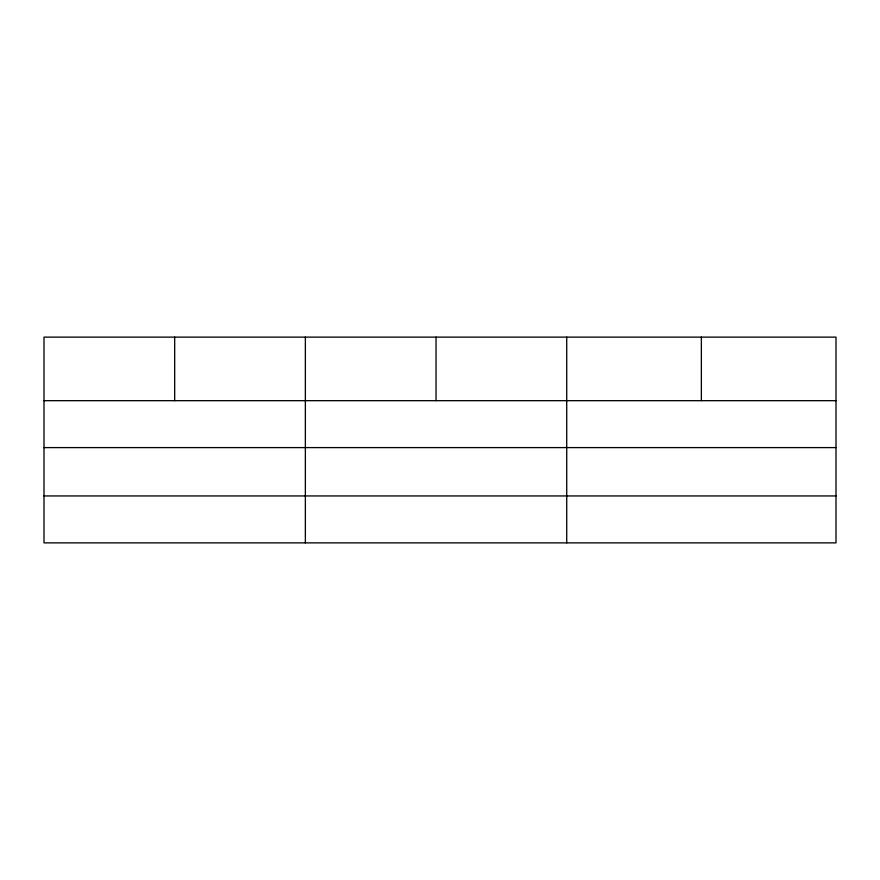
<?xml version="1.0" encoding="UTF-8"?>
<svg xmlns="http://www.w3.org/2000/svg" width="880" height="880" viewBox="0 0 880 880"><rect width="100%" height="100%" fill="white"/><g stroke="black" fill="none" stroke-linecap="round" stroke-linejoin="round"><path stroke-width="1.32" d="M836 447.601L836 337.128L44 337.128L44 542.872L836 542.872L836 447.601L44 447.601M44 400.675L836 400.675M44 495.946L836 495.946M701.36 337.128L701.36 400.675M566.72 337.128L566.72 542.872M436.04 337.128L436.04 400.675M305.36 337.128L305.36 542.872M174.68 337.128L174.68 400.675"/></g></svg>
